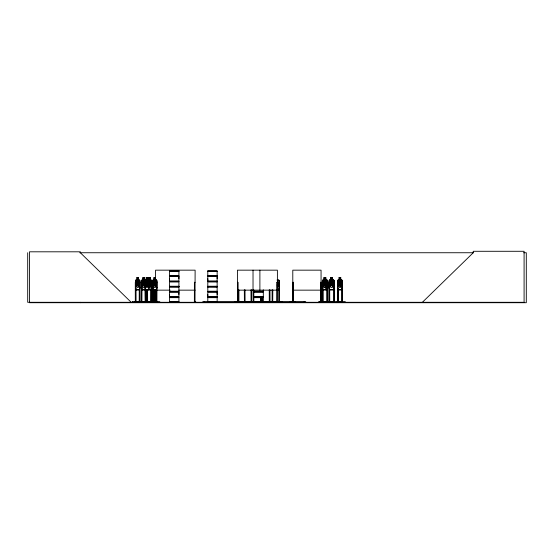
<?xml version="1.0" encoding="UTF-8"?>
<svg xmlns="http://www.w3.org/2000/svg" width="554" height="554" viewBox="0 0 554 554"><rect width="100%" height="100%" fill="white"/><g stroke="black" fill="none" stroke-linecap="round" stroke-linejoin="round"><path stroke-width="0.83" d="M169.572 296.743L169.572 292.152L178.921 292.152L178.914 296.743L169.572 296.743L169.586 294.444M169.572 281.023L169.572 276.432L178.921 276.432L178.914 281.023L169.572 281.023L169.586 278.724M178.914 294.444L178.914 292.152M178.914 278.724L178.914 276.432M217.147 296.743L207.798 296.743L207.805 294.444M217.147 281.023L207.798 281.023L207.805 278.724M217.14 294.444L217.14 292.152M217.14 278.724L217.14 276.432M235.007 302.193L242.5 302.193M235.007 301.916L242.5 301.888M153.59 301.542L153.818 295.116A1.669 0.658 -90 0 0 153.687 292.498L153.423 289.977M155.439 290.282L155.487 292.498A1.669 0.658 -90 0 1 155.619 295.116L155.515 302.297L141.249 302.165M155.577 301.542L155.716 295.116A1.669 0.658 -90 0 0 155.577 292.498L155.487 292.498M261.218 302.235L261.412 297.498M153.659 300.58C153.223 300.857 154.109 300.85 154.254 300.642M155.896 300.566C156.228 301.286 154.594 300.434 155.958 300.649M153.029 301.542L152.89 295.116A1.669 0.658 -90 0 1 153.029 292.498L153.354 289.86M154.019 300.933L154.241 300.587M154.088 300.725L154.22 300.877M156.401 280.019L156.893 280.843L156.907 302.297L156.934 301.57L154.822 301.542L154.691 295.116A1.669 0.658 -90 0 1 154.822 292.498L154.871 290.282L155.335 289.894M154.919 301.542L154.781 295.116A1.669 0.658 -90 0 1 154.919 292.498L154.968 290.282L155.48 290.109M155.549 300.58L155.542 300.822M153.749 300.822L154.116 300.836M155.757 302.179L155.764 301.639M261.315 297.498L260.65 302.249M155.612 300.732L155.958 300.725M260.428 302.235L261.287 297.498L261.661 297.498L262.762 302.235M139.386 289.777L139.989 287.408L139.989 280.809L139.47 279.936L136 279.936M139.94 287.394L139.421 289.86L135.986 289.86L135.529 287.408L135.598 280.816L136.062 279.936M151.069 289.86L151.519 287.394M156.436 289.86L156.955 287.394L157.004 280.809L156.422 279.936M148.638 289.86L149.158 287.394L149.144 280.809L148.624 279.936M148.701 289.86L149.206 287.408L149.206 280.809L148.687 279.936M260.2 302.235L261.253 297.498L260.138 302.235M341.77 289.86L342.337 287.394L341.832 289.86L337.975 289.86L337.476 287.408L338.037 289.86M326.784 289.777L327.352 287.394L327.393 280.809L326.791 279.936M326.805 289.86L327.497 287.408L326.908 289.86L322.823 289.86L322.296 287.408L322.296 280.816L322.899 279.936L326.888 279.936L327.497 280.809L327.435 302.297M326.846 289.86L327.435 287.394M333.626 289.86L334.277 287.408L333.681 289.86L329.54 289.86M150.009 301.916L150.009 302.193M132.344 302.297L132.344 301.882L132.281 302.249M138.327 302.228L138.306 301.882L138.368 302.297M149.317 302.228L149.338 301.888M155.355 301.916L155.383 302.297M334.484 302.249L334.457 301.57L333.674 301.57M334.699 301.916L334.734 302.297M340.343 301.916L340.378 302.297M325.018 301.916L325.053 302.297M295.462 301.916L295.497 302.297M326.382 301.916L326.417 302.297M148.853 285.719L149.365 284.181L150.169 286.557L150.626 286.57L149.656 283.662L150.584 280.83L150.106 280.857L149.345 283.087L148.853 281.64M144.857 281.086L143.964 283.662L144.899 286.328M144.919 286.086L144.435 287.394L143.071 287.394L142.343 285.428L142.343 280.843L143.071 280.019M141.249 302.075L141.568 280.816L141.963 279.936L151.124 279.936L151.637 280.809L151.637 287.408L151.138 289.86L141.949 289.86M141.222 302.297L141.222 301.57L141.942 301.57L141.921 302.297L142.233 301.902M143.14 301.902L142.994 302.283M143.347 301.902L143.14 302.075M144.005 302.269L144.13 301.902M153.673 301.21L153.874 302.165M154.663 301.21L154.524 302.228M154.905 301.916L154.954 302.297M155.716 302.29L155.584 289.846M271.993 301.916L268.87 301.882L268.87 302.297L268.905 301.882M271.979 302.228L271.986 301.882M325.704 280.019L325.724 277.478L324.055 277.561L324.125 280.019L323.211 280.843L323.211 285.428L324.055 287.394L325.669 287.394L326.5 285.428L326.5 280.843L325.669 280.019L326.5 280.843M325.669 287.394L326.521 285.428M141.568 280.816L142.032 279.936M135.647 280.85L136.083 280.019M153.105 280.019L152.662 280.85L152.662 287.394M145.252 289.86L144.732 280.816L145.203 279.936M145.169 302.297L144.85 280.85L145.266 279.936M277.118 282.374L277.942 280.926L277.325 280.788M337.511 302.297L337.538 280.816L338.051 279.936L341.818 279.936M337.538 280.816L338.079 280.019M322.899 279.936L322.414 280.85M277.416 286.743L278.24 285.428L278.24 280.843L277.007 280.019L278.683 279.936L279.548 280.809L279.548 287.408L278.704 289.86L277.055 289.86M329.616 279.936L329 280.816L329 287.408L329.595 289.86M329.644 280.019L329.062 280.85L329.028 302.297M154.13 280.019L153.396 280.843L153.396 285.428L154.13 287.394L155.494 287.394L156.221 285.428L156.221 280.843L155.494 280.019L155.473 277.478L154.06 277.561L154.06 280.019M146.249 280.019L145.515 280.843L145.515 285.428L146.249 287.394L147.62 287.394L148.361 285.428L148.361 280.843L147.62 280.019L147.676 277.478L146.249 277.561L146.249 280.019L146.318 277.561M169.586 286.557L178.935 286.376L178.921 281.944L169.572 281.944L169.572 286.37M169.566 302.29L178.935 302.096L178.914 297.664L169.572 297.664L169.572 302.096M207.805 286.557L217.147 286.626L207.702 286.473L217.154 286.376L217.14 281.944M422.383 302.297L473.241 252.742L473.241 251.287L524.091 251.287L524.091 302.297L27.7 302.297L27.7 252.742M323.211 280.843L324.069 280.019M332.483 277.561L330.8 277.561L330.856 280.019L329.928 280.843L329.928 285.428L330.8 287.394L332.421 287.394L333.293 285.428L333.293 280.843L332.421 280.019L332.421 277.561M143.992 301.882L143.978 302.283L143.998 301.882M319.603 302.249L319.665 301.882L319.672 302.297M290.088 302.249L295.421 302.249M153.444 289.894L153.029 290.698M144.857 286.619L143.673 284.181L142.904 286.487L142.392 286.48L143.361 283.641L142.447 280.836L142.884 280.857L143.645 283.087L144.414 280.857L144.885 280.83M79.693 252.742L473.504 252.742M523.703 252.742L526.3 252.742L526.3 302.713L29.487 302.713L29.487 251.807L80.344 251.807L80.344 252.742L131.194 302.297M169.566 270.899L178.935 270.899M207.785 270.899L217.154 270.899M169.566 271.058L178.935 271.072M207.785 271.079L217.154 271.079L217.14 275.504M169.586 271.349L178.914 271.349M207.805 271.349L217.14 271.349M217.147 275.504L207.798 275.504L207.798 271.079M169.51 275.83L178.99 275.83M207.729 275.83L217.21 275.83M169.51 276.114L178.99 276.114M207.729 276.114L217.21 276.114M137.046 280.019L136.997 277.478L138.521 277.478L138.472 280.019L139.206 280.843L139.206 285.428L138.472 287.394L137.108 287.394L136.381 285.428L136.381 280.843L137.108 280.019L137.108 277.561M144.483 279.936L144.483 277.478L142.96 277.478L142.96 279.936M146.201 277.478L147.738 277.478L147.738 279.936M155.542 277.478L154.012 277.478L154.012 279.936M339.096 277.478L340.772 277.478M137.046 277.561L138.472 277.561L138.41 280.019M144.435 277.561L143.008 277.561L143.008 280.019M148.701 277.561L150.127 277.561L150.065 280.019L150.861 280.843L150.861 285.428L150.127 287.394L148.77 287.394M156.491 279.936L153.015 279.936L152.551 280.816L153.07 289.86L156.505 289.86L156.941 287.408M329.554 279.936L333.667 279.936M135.529 280.816L135.46 302.297M151.055 279.936L151.637 280.809M327.393 280.809L326.867 279.936M333.584 280.019L334.277 280.809L333.605 279.936M169.51 281.342L178.99 281.342M207.729 281.342L217.21 281.342M169.51 281.626L178.99 281.626M207.729 281.626L217.21 281.626M217.147 281.944L207.798 281.944L207.798 286.37M139.871 282.311L139.47 282.311L139.421 302.297M151.519 282.311L151.117 282.311L151.076 302.297M156.893 282.311L156.484 282.311L156.235 302.297M194.371 302.297L194.412 282.311L195.119 282.311M237.417 282.311L238.095 282.311L238.172 302.297M277.402 282.311L276.723 282.311L276.64 302.297M279.465 282.311L278.787 282.311L278.71 302.297M292.789 282.311L293.454 282.311L293.454 302.297M322.324 282.311L322.982 282.311M329.028 282.311L329.692 282.311M337.511 282.311L338.148 282.311M169.586 286.252L178.914 286.252M207.805 286.252L217.14 286.252M207.785 286.792L217.154 286.792L217.14 291.224M169.586 287.069L178.914 287.069M207.805 287.069L217.14 287.069M135.529 287.408L136.049 289.86M141.499 287.408L142.018 289.86M152.613 287.408L153.001 289.86M322.296 287.408L322.885 289.86L322.359 287.394M136.021 289.777L139.449 289.777M141.99 289.777L151.103 289.777M153.036 289.777L156.47 289.777M277.028 289.777L278.648 289.777M322.864 289.777L326.867 289.777M329.582 289.777L333.64 289.777M338.016 289.777L341.797 289.777M155.584 290.151L170.196 290.151M178.79 290.151L195.119 290.151M237.417 290.151L277.395 290.151M292.789 290.151L321.057 290.151M153.687 290.698L153.493 290.109M155.487 290.698L155.321 289.977M217.147 291.224L207.798 291.224L207.798 286.799M253.587 291.224L262.942 291.224M169.51 291.549L178.99 291.549M207.729 291.549L217.21 291.549M253.524 291.549L263.005 291.549M169.51 291.833L178.99 291.833M207.729 291.833L217.21 291.833M253.524 291.833L263.005 291.833M253.587 292.152L262.942 292.152M253.587 296.743L262.942 296.743M169.51 297.062L178.99 297.062M207.729 297.062L217.21 297.062M253.524 297.062L263.005 297.062M169.51 297.346L178.99 297.346M207.729 297.346L217.21 297.346M253.524 297.346L263.005 297.346M253.587 297.664L262.942 297.664M156.103 300.448L155.799 301.902M152.412 301.21L155.639 301.21M135.231 301.57L135.972 301.57L135.952 302.297M139.192 301.57L139.933 301.57M145.148 301.57L145.889 301.57L145.868 302.297M146.9 301.57L147.634 301.57M150.847 301.57L151.581 301.57M153.687 301.542L152.253 301.57L152.267 302.297M194.336 301.57L195.195 301.57L195.195 302.297M238.178 301.57L237.341 301.57L237.32 302.297M238.545 301.57L238.954 301.57M245.083 301.57L244.252 301.57L244.252 302.297M253.864 301.57L253.026 301.57L253.005 302.297M262.686 301.57L263.365 301.57L263.365 302.297L263.288 289.804M270.027 301.57L269.196 301.57L269.196 302.297M276.64 301.57L277.478 301.57M278.71 301.57L279.541 301.57L279.541 302.297M320.524 301.57L321.313 301.57L321.299 302.297M326.902 301.57L327.691 301.57M329.762 301.57L328.965 301.57L328.972 302.297M337.441 301.57L338.217 301.57M341.825 301.57L342.594 301.57M135.744 301.778L139.421 301.778M141.713 301.778L145.377 301.778M146.304 301.764L151.076 301.778M152.766 301.778L156.443 301.778M245.083 301.778L250.914 301.778M263.365 301.778L269.196 301.778M272.88 301.778L278.71 301.778M322.85 301.778L327.095 301.778M329.561 301.778L333.868 301.778M338.002 301.778L342.033 301.778M132.309 301.916L159.857 301.882L159.884 302.228L132.309 302.193M194.648 302.297L194.648 301.882L195.728 301.882L195.707 302.297M251.745 301.882L251.848 302.249M260.595 301.965L253.607 301.965L260.595 301.972M264.043 301.882L264.043 302.297L264.002 301.882L267.125 301.882L267.118 302.297M277.554 301.916L277.568 302.228M295.497 301.882L290.151 301.882L290.164 302.297M318.543 302.297L318.543 301.882L345.322 301.882L345.308 302.297M194.662 301.882L195.811 302.249M260.609 302.096L253.58 302.29M262.319 302.096L262.949 302.096M207.729 302.262L217.154 302.096L217.147 297.664L207.798 297.664L207.798 302.096M277.298 286.598L278.011 286.48L277.152 284.991M270.387 302.249L270.414 301.882M337.054 301.916L337.019 302.297M323.91 301.916L323.924 302.228M318.612 302.249L345.377 302.249M330.288 301.882L330.35 302.249M324.935 301.916L324.9 302.297M339.692 301.916L339.657 302.297M153.86 302.228L153.901 300.448L154.317 300.448L154.303 302.075M142.835 301.882L142.89 302.249M136.831 301.916L136.803 302.297M154.511 301.916L154.483 302.297L154.587 301.21M148.818 301.916L148.784 302.297M148.472 301.916L148.444 302.297M142.78 301.916L142.78 302.193M278.648 280.019L279.465 280.843L279.389 302.297M141.374 302.297L141.263 282.311L141.879 282.311L141.893 302.297M326.812 280.019L327.435 280.843M341.756 279.936L342.386 280.809L342.386 302.297M341.735 280.019L342.275 280.843L342.275 287.394M139.407 279.936L139.94 280.843L139.857 302.297M155.321 300.732L155.695 300.642M323.211 285.428L324.069 287.394M270.117 302.228L270.054 301.882M261.647 297.498L262.7 302.235M329.118 287.394L329.644 289.777M322.414 287.394L322.927 289.777M142.053 289.777L141.616 280.85M262.471 302.235L261.613 297.498L262.07 300.656M261.523 297.498L261.904 302.235M342.511 301.57L342.511 302.297L342.531 282.311L341.887 282.311L341.839 302.297M342.227 301.57L342.254 302.297M342.088 289.804L342.088 302.297M342.033 301.57L342.033 302.297M340.717 280.019L340.71 277.478L339.145 277.561L339.145 280.019L338.342 280.843L338.342 285.428L339.145 287.394L340.655 287.394L341.465 285.428L341.465 280.843L340.655 280.019L340.655 277.561M339.207 277.561L339.207 280.019M338.148 288.142L338.203 302.297M338.127 301.57L338.127 302.297M337.954 282.311L338.002 302.297M337.843 301.57L337.871 302.297M337.705 289.804L337.705 301.466M337.594 280.85L337.594 287.394M337.656 301.57L337.656 302.297M334.401 302.297L334.401 282.311L333.743 282.311L333.688 302.297M334.221 280.809L334.221 302.297M334.159 280.843L334.159 287.394M334.11 301.57L334.138 302.297M333.771 301.57L333.771 302.297M332.483 280.019L332.538 277.478L330.745 277.478L330.745 279.936M331.714 301.882L331.714 302.297M330.8 277.478L330.8 280.019M330.274 301.882L330.274 302.297M329.748 301.57L329.748 302.297L329.692 288.973M329.505 282.311L329.561 302.297M329.401 301.57L329.422 302.297M329.325 301.57L329.298 302.297M329.214 282.311L329.214 302.297M327.677 301.57L327.629 302.297L327.622 282.311L326.964 282.311L326.964 302.297L326.915 301.57M327.331 301.57L327.359 302.297M327.151 282.311L327.151 301.466M327.095 301.57L327.095 302.297M325.78 279.936L325.78 277.478L324 277.478L324 279.936M325.648 277.561L325.648 289.86M323.037 302.297L323.037 301.57L322.255 301.57L322.269 302.297M322.982 288.973L322.982 302.297M322.795 282.311L322.85 302.297M322.684 301.57L322.712 302.297M322.622 301.57L322.594 302.297M322.511 282.311L322.456 302.297M322.352 280.816L322.324 302.297M321.244 302.297L321.244 282.311L320.586 282.311L320.531 302.297M321.057 302.297L321.057 270.165L292.789 270.165L292.817 302.297M320.946 301.57L320.974 302.297M320.849 301.57L320.877 302.297M320.773 282.311L320.718 302.297M320.614 301.57L320.614 302.297M305.69 302.297L305.69 301.674L202.833 301.674L202.833 302.297M304.229 301.674L304.229 302.297M293.509 302.297L293.509 301.57L292.727 301.57L292.734 302.297M293.267 282.311L293.267 301.57M293.087 301.57L293.059 302.297M292.976 282.311L292.921 302.297M282.159 301.674L282.159 302.297M280.705 301.674L280.705 302.297M278.87 301.57L278.87 302.297M277.478 301.57L277.45 302.297L277.395 270.165L237.417 270.165L237.424 302.297M276.799 301.57L276.799 302.297M272.88 302.297L272.88 301.57L272.049 301.57L272.049 302.297M272.803 289.804L272.727 302.297M272.125 289.804L272.125 302.297M271.384 301.882L271.412 302.297M270.747 301.882L270.747 302.297M269.95 289.804L270.006 302.297M269.874 301.57L269.867 302.297M269.507 301.882L269.507 302.297L269.348 301.57M269.272 289.804L269.272 302.297M266.516 301.882L266.55 302.297M265.878 301.882L265.878 302.297M265.553 301.882L265.588 302.297M265.262 301.882L265.262 302.297M264.639 301.882L264.639 302.297M264.57 301.882L264.57 302.297M263.212 301.57L263.178 302.297M259.895 270.165L259.895 290.151M255.719 301.674L255.719 302.297M254.258 301.674L254.258 302.297M253.78 289.804L253.864 302.297M253.704 301.57L253.704 302.297M253.185 301.57L253.185 302.297M253.109 289.804L253.109 302.297M253.026 270.165L253.026 290.151M251.745 302.297L251.745 301.57L250.914 301.57L250.914 302.297M251.668 289.804L251.592 302.297M250.99 289.804L251.073 302.297M245.007 289.804L245.083 302.297M244.93 301.57L244.93 302.297M244.328 289.804L244.411 302.297M242.5 301.882L242.507 302.297M238.885 289.846L238.878 302.297M238.629 289.846L238.622 302.297M238.019 301.57L238.019 302.297M237.5 301.57L237.5 302.297M235.007 301.882L235.007 302.297M217.14 281.023L217.147 276.432L207.798 276.432L207.798 281.023M217.14 296.743L217.147 292.152L207.798 292.152L207.798 296.743M204.287 301.674L204.287 302.297M194.994 301.57L195.001 302.297L195.119 270.165L155.584 270.165L155.584 280.158M194.447 282.311L194.447 302.297M178.921 271.079L178.914 275.504L169.572 275.504L169.572 271.079M156.727 301.57L156.727 302.297M156.678 282.311L156.602 302.297L156.443 301.57M155.909 300.448L155.909 301.902M154.206 300.448L154.206 301.902M154.012 300.448L154.012 301.902M153.749 301.21L153.749 301.902M153.32 301.21L153.32 301.902M152.973 302.297L152.925 282.311L152.315 282.311L152.315 302.297M152.717 289.804L152.766 302.297M152.606 301.57L152.634 302.297M152.523 282.311L152.475 302.297M151.567 280.809L151.519 302.297M151.228 301.57L151.2 302.297M150.923 301.57L150.923 302.297M150.91 289.804L150.861 302.297M150.127 280.019L150.176 277.478L148.652 277.478L148.701 280.019M148.77 277.561L148.77 280.019M147.62 301.57L147.62 302.297L147.572 289.804M147.364 289.804L147.412 302.297M147.281 301.57L147.246 302.297M147.17 289.804L147.17 302.297M146.962 289.804L146.948 302.297M145.827 289.804L145.813 302.297M145.612 289.804L145.66 302.297M145.536 301.57L145.536 302.297M145.425 288.142L145.425 302.297M145.377 301.57L145.377 302.297M144.414 277.478L144.365 280.019M144.345 301.882L144.345 302.297M141.713 301.57L141.713 302.297M141.665 289.804L141.582 302.297M141.429 301.57L141.429 302.297M139.663 288.142L139.663 301.466M139.546 301.57L139.58 302.297M139.276 301.57L139.276 302.297M139.262 289.804L139.213 302.297M135.91 302.297L135.91 282.311L135.294 282.311L135.315 302.297M135.702 289.804L135.744 302.297M135.619 301.57L135.585 302.297M80.344 302.297L80.344 302.713M138.985 286.48L138.514 286.557L137.711 284.181L136.942 286.487L136.443 286.57L137.399 283.641L136.554 280.788L137.683 283.087L138.452 280.857L138.929 280.83L138.001 283.662L138.985 286.48M155.999 286.48L155.529 286.557L154.725 284.181L153.936 286.557L153.458 286.57L154.414 283.641L153.576 280.788L154.704 283.087L155.473 280.857L155.944 280.83L155.023 283.662L155.999 286.48M148.313 286.48L147.842 286.557L147.032 284.181L146.235 286.557L145.757 286.57L146.72 283.641L145.875 280.788L147.011 283.087L147.78 280.857L148.257 280.83L147.329 283.662L148.313 286.48M341.402 286.48L340.883 286.557L339.99 284.181C339.159 288.219 337.531 286.75 339.644 283.641C337.566 280.649 339.263 279.306 339.962 283.087C340.655 279.313 342.462 280.622 340.315 283.662L341.402 286.48M326.445 286.48L325.897 286.557L324.956 284.181C324.242 288.101 322.234 286.889 324.589 283.641C322.373 280.608 324.187 279.334 324.928 283.087C325.641 279.348 327.573 280.58 325.295 283.662L326.445 286.48M333.21 286.48L332.656 286.557L331.694 284.181C330.821 288.177 329.034 286.813 331.327 283.641C329.076 280.594 330.925 279.341 331.666 283.087C332.393 279.354 334.36 280.566 332.047 283.662L333.21 286.48M138.23 277.969L137.35 277.969L137.35 278.794L138.23 278.794L138.23 277.969M144.192 277.969L143.313 277.969L143.313 278.794L144.192 278.794L144.192 277.969M147.378 277.969L146.498 277.969L146.498 278.794L147.378 278.794L147.378 277.969M149.885 277.969L149.012 277.969L149.012 278.794L149.885 278.794L149.885 277.969M155.252 277.969L154.372 277.969L154.372 278.794L155.252 278.794L155.252 277.969M325.378 277.969L324.339 277.969L324.339 278.794L325.378 278.794L325.364 277.969M332.13 277.969L331.091 277.969L331.091 278.794L332.13 278.794L332.13 277.969M340.385 277.969L339.415 277.969L339.415 278.794L340.385 278.794L340.385 277.969M138.472 280.843L137.108 280.843L137.108 285.428L138.472 285.428L138.472 280.843M144.435 280.843L143.071 280.843L143.071 285.428L144.435 285.428L144.435 280.843M147.62 280.843L146.249 280.843L146.249 285.428L147.62 285.428L147.62 280.843M150.127 280.843L148.77 280.843L148.77 285.428L150.127 285.428L150.127 280.843M155.494 280.843L154.13 280.843L154.13 285.428L155.494 285.428L155.494 280.843M325.669 280.843L324.055 280.843L324.069 285.428L325.669 285.428L325.669 280.843M332.421 280.843L330.8 280.843L330.8 285.428L332.421 285.428L332.421 280.843M340.655 280.843L339.145 280.843L339.145 285.428L340.655 285.428L340.655 280.843M178.935 286.563L169.566 286.563L178.921 286.626M178.935 286.799L169.566 286.792L169.586 291.224L178.921 291.224L178.921 286.799M178.907 301.965L169.593 301.965L178.914 301.972M217.126 301.965L207.812 301.965L217.14 301.972M262.921 301.965L262.298 301.965L262.928 301.972"/></g></svg>
